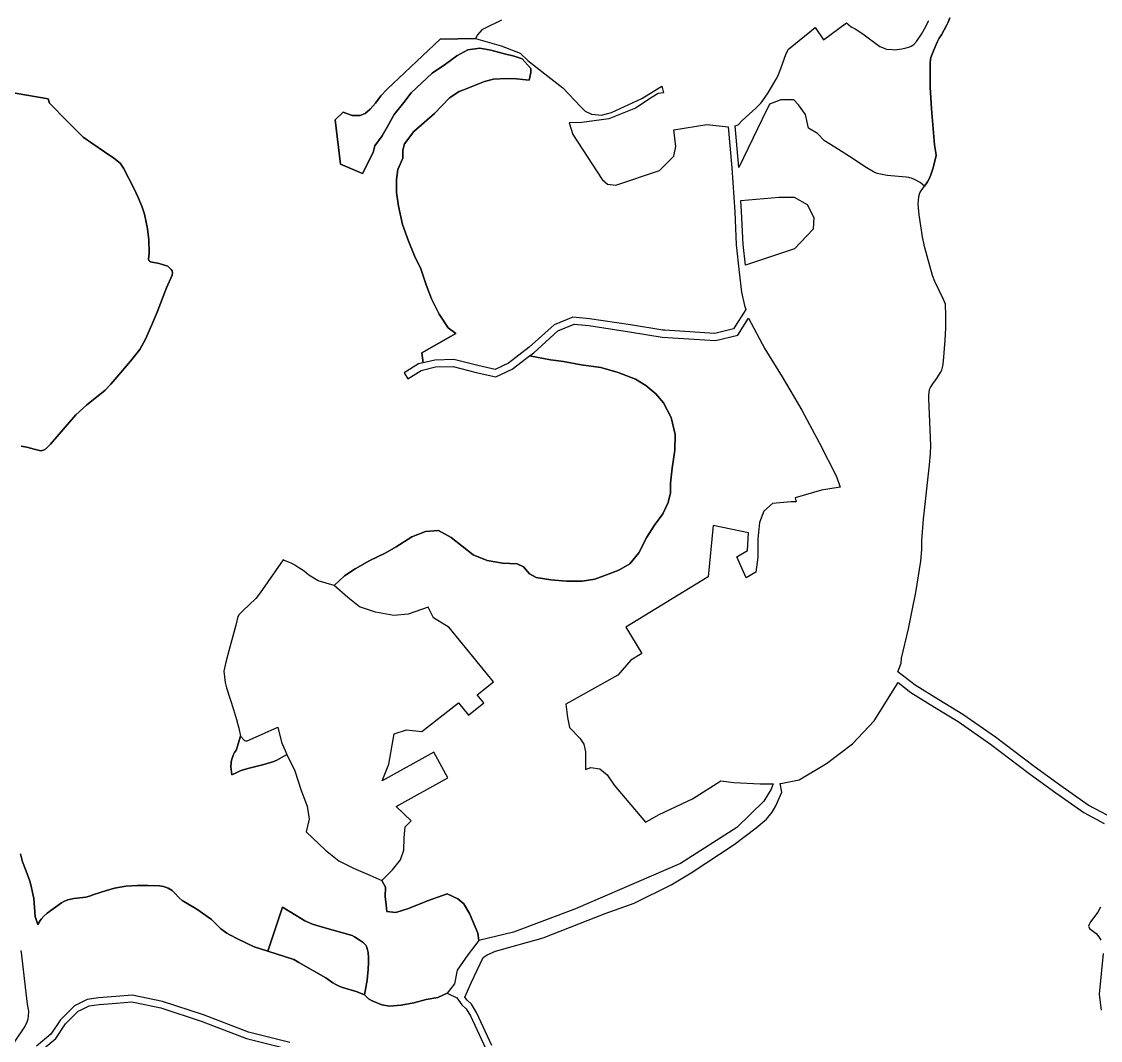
# Model space of a CAD drawing. Header units: millimetres. Extents: x 35444746 to 35449000, y 3482000 to 3488437.
# Drawn here: x 35446698.1 to 35446961.2, y 3487202.4 to 3487450.9 of the extents above; entities that cross this region are included whole.
import ezdxf

# ---------------------------------------------------------------- set-up
doc = ezdxf.new("R2010")
doc.units = ezdxf.units.MM
doc.layers.add('0203.02旱地整理', color=9, linetype='Continuous', true_color=0x808080)
doc.layers.add('0204.02水田整理', color=9, linetype='Continuous', true_color=0x808080)

msp = doc.modelspace()

# ---------------------------------------------------------------- linework, layer by layer
at = {"layer": '0203.02旱地整理', "color": 41}
for points in [[(35446924.464, 3487451.762), (35446924.095, 3487450.69), (35446923.689, 3487449.885), (35446922.458, 3487447.664), (35446921.908, 3487446.78), (35446921.415, 3487445.828), (35446920.5, 3487443.691), (35446919.901, 3487442.09), (35446919.79, 3487441.672), (35446919.687, 3487440.745), (35446919.672, 3487439.636), (35446919.744, 3487434.852), (35446920.046, 3487429.561), (35446920.74, 3487420.8), (35446921.086, 3487418.82), (35446921.144, 3487418.176), (35446921.005, 3487417.445), (35446920.328, 3487414.928), (35446919.865, 3487413.501), (35446919.433, 3487412.531), (35446919.039, 3487411.806), (35446918.345, 3487410.756), (35446917.263, 3487411.58), (35446915.885, 3487412.366), (35446915.33, 3487412.575), (35446914.505, 3487412.815), (35446913.887, 3487412.928), (35446909.234, 3487413.283), (35446906.775, 3487413.832), (35446905.844, 3487414.223), (35446904.132, 3487415.247), (35446899.996, 3487417.969), (35446896.484, 3487420.233), (35446893.905, 3487421.81), (35446892.211, 3487423.548), (35446890.053, 3487424.87), (35446889.263, 3487428.164), (35446887.554, 3487430.525), (35446886.424, 3487431.809), (35446883.275, 3487431.795), (35446880.548, 3487430.738), (35446878.712, 3487427.084), (35446873.006, 3487415.294), (35446872.124, 3487425.441), (35446872.85, 3487425.653), (35446873.824, 3487426.704), (35446877.163, 3487429.742), (35446878.17, 3487430.74), (35446878.448, 3487431.072), (35446880.002, 3487433.232), (35446881.021, 3487434.83), (35446882.176, 3487436.84), (35446882.526, 3487437.521), (35446883.255, 3487439.378), (35446884.577, 3487443.051), (35446885.153, 3487444.166), (35446891.656, 3487449.416), (35446893.705, 3487446.41), (35446899.28, 3487450.568), (35446900.439, 3487449.583), (35446901.42, 3487449.112), (35446903.259, 3487447.863), (35446907.455, 3487444.809), (35446907.701, 3487444.667), (35446908.653, 3487444.278), (35446909.034, 3487444.165), (35446910.488, 3487444.014), (35446910.992, 3487443.998), (35446912.817, 3487444.22), (35446913.85, 3487444.464), (35446914.756, 3487444.735), (35446915.068, 3487444.88), (35446915.692, 3487445.27), (35446916.378, 3487445.988), (35446917.625, 3487447.755), (35446918.359, 3487449.092), (35446919.374, 3487451.111)], [(35446924.464, 3487451.762), (35446924.095, 3487450.69), (35446923.689, 3487449.885), (35446922.458, 3487447.664), (35446921.908, 3487446.78), (35446921.415, 3487445.828), (35446920.5, 3487443.691), (35446919.901, 3487442.09), (35446919.79, 3487441.672), (35446919.687, 3487440.745), (35446919.672, 3487439.636), (35446919.744, 3487434.852), (35446920.046, 3487429.561), (35446920.74, 3487420.8), (35446921.086, 3487418.82), (35446921.144, 3487418.176), (35446921.005, 3487417.445), (35446920.328, 3487414.928), (35446919.865, 3487413.501), (35446919.433, 3487412.531), (35446919.039, 3487411.806), (35446918.345, 3487410.756), (35446917.263, 3487411.58), (35446915.885, 3487412.366), (35446915.33, 3487412.575), (35446914.505, 3487412.815), (35446913.887, 3487412.928), (35446909.234, 3487413.283), (35446906.775, 3487413.832), (35446905.844, 3487414.223), (35446904.132, 3487415.247), (35446899.996, 3487417.969), (35446896.484, 3487420.233), (35446893.905, 3487421.81), (35446892.211, 3487423.548), (35446890.053, 3487424.87), (35446889.263, 3487428.164), (35446887.554, 3487430.525), (35446886.424, 3487431.809), (35446883.275, 3487431.795), (35446880.548, 3487430.738), (35446878.712, 3487427.084), (35446873.006, 3487415.294), (35446872.124, 3487425.441), (35446872.85, 3487425.653), (35446873.824, 3487426.704), (35446877.163, 3487429.742), (35446878.17, 3487430.74), (35446878.448, 3487431.072), (35446880.002, 3487433.232), (35446881.021, 3487434.83), (35446882.176, 3487436.84), (35446882.526, 3487437.521), (35446883.255, 3487439.378), (35446884.577, 3487443.051), (35446885.153, 3487444.166), (35446891.656, 3487449.416), (35446893.705, 3487446.41), (35446899.28, 3487450.568), (35446900.439, 3487449.583), (35446901.42, 3487449.112), (35446903.259, 3487447.863), (35446907.455, 3487444.809), (35446907.701, 3487444.667), (35446908.653, 3487444.278), (35446909.034, 3487444.165), (35446910.488, 3487444.014), (35446910.992, 3487443.998), (35446912.817, 3487444.22), (35446913.85, 3487444.464), (35446914.756, 3487444.735), (35446915.068, 3487444.88), (35446915.692, 3487445.27), (35446916.378, 3487445.988), (35446917.625, 3487447.755), (35446918.359, 3487449.092), (35446919.374, 3487451.111)], [(35446694.13, 3487433.777), (35446704.531, 3487432.007), (35446704.897, 3487430.927), (35446709.212, 3487426.56), (35446713.118, 3487422.711), (35446715.432, 3487421.035), (35446718.324, 3487419.13), (35446720.558, 3487417.556), (35446722.136, 3487416.313), (35446722.974, 3487415.132), (35446725.448, 3487410.2), (35446726.545, 3487407.92), (35446727.395, 3487405.81), (35446728.031, 3487403.887), (35446728.482, 3487401.951), (35446728.791, 3487400.3), (35446729.14, 3487397.658), (35446729.195, 3487394.352), (35446729.052, 3487392.895), (35446729.086, 3487392.622), (35446729.292, 3487392.432), (35446729.56, 3487392.3), (35446731.627, 3487391.828), (35446733.727, 3487391.171), (35446734.111, 3487390.895), (35446734.579, 3487390.368), (35446734.775, 3487390.054), (35446734.855, 3487389.658), (35446734.775, 3487388.991), (35446733.428, 3487385.934), (35446731.114, 3487379.952), (35446729.735, 3487376.701), (35446728.331, 3487373.389), (35446726.91, 3487370.889), (35446724.663, 3487368.056), (35446721.347, 3487364.115), (35446719.821, 3487362.406), (35446718.433, 3487360.966), (35446713.938, 3487357.287), (35446711.339, 3487354.971), (35446705.15, 3487347.804), (35446703.998, 3487346.621), (35446703.435, 3487346.334), (35446702.771, 3487346.197), (35446701.18, 3487346.605), (35446699.365, 3487347.07), (35446697.952, 3487347.32)], [(35446694.13, 3487433.777), (35446704.531, 3487432.007), (35446704.897, 3487430.927), (35446709.212, 3487426.56), (35446713.118, 3487422.711), (35446715.432, 3487421.035), (35446718.324, 3487419.13), (35446720.558, 3487417.556), (35446722.136, 3487416.313), (35446722.974, 3487415.132), (35446725.448, 3487410.2), (35446726.545, 3487407.92), (35446727.395, 3487405.81), (35446728.031, 3487403.887), (35446728.482, 3487401.951), (35446728.791, 3487400.3), (35446729.14, 3487397.658), (35446729.195, 3487394.352), (35446729.052, 3487392.895), (35446729.086, 3487392.622), (35446729.292, 3487392.432), (35446729.56, 3487392.3), (35446731.627, 3487391.828), (35446733.727, 3487391.171), (35446734.111, 3487390.895), (35446734.579, 3487390.368), (35446734.775, 3487390.054), (35446734.855, 3487389.658), (35446734.775, 3487388.991), (35446733.428, 3487385.934), (35446731.114, 3487379.952), (35446729.735, 3487376.701), (35446728.331, 3487373.389), (35446726.91, 3487370.889), (35446724.663, 3487368.056), (35446721.347, 3487364.115), (35446719.821, 3487362.406), (35446718.433, 3487360.966), (35446713.938, 3487357.287), (35446711.339, 3487354.971), (35446705.15, 3487347.804), (35446703.998, 3487346.621), (35446703.435, 3487346.334), (35446702.771, 3487346.197), (35446701.18, 3487346.605), (35446699.365, 3487347.07), (35446697.952, 3487347.32)]]:
    msp.add_lwpolyline(points, dxfattribs=at)
for points in [[(35446808.828, 3487446.739), (35446815.048, 3487444.985), (35446819.711, 3487443.158), (35446821.586, 3487441.346), (35446824.281, 3487439.283), (35446830.076, 3487434.663), (35446834.397, 3487430.133), (35446835.539, 3487428.979), (35446837.093, 3487428.316), (35446839.55, 3487428.057), (35446842.013, 3487428.7), (35446849.407, 3487432.105), (35446854.258, 3487435.113), (35446854.623, 3487433.479), (35446853.395, 3487433.322), (35446851.918, 3487432.429), (35446847.812, 3487429.749), (35446841.334, 3487427.164), (35446834.701, 3487426.216), (35446831.676, 3487426.15), (35446832.556, 3487423.304), (35446839.689, 3487412.319), (35446840.991, 3487411.169), (35446843.032, 3487410.995), (35446853.672, 3487414.535), (35446857.203, 3487418.03), (35446857.705, 3487420.397), (35446857.166, 3487424.499), (35446865.265, 3487425.794), (35446870.439, 3487425.202), (35446871.31, 3487415.18), (35446872.021, 3487404.485), (35446872.381, 3487396.376), (35446873.123, 3487389.734), (35446873.71, 3487384.898), (35446874.426, 3487381.654), (35446874.736, 3487380.66), (35446871.729, 3487375.885), (35446867.158, 3487374.767), (35446854.965, 3487375.571), (35446854.503, 3487375.602), (35446846.605, 3487376.864), (35446836.626, 3487378.394), (35446832.569, 3487378.788), (35446827.972, 3487376.875), (35446821.913, 3487371.416), (35446816.841, 3487367.517), (35446813.568, 3487366.019), (35446809.33, 3487366.946), (35446803.523, 3487368.412), (35446798.853, 3487368.315), (35446796.062, 3487367.633), (35446795.726, 3487370.044), (35446804.027, 3487374.82), (35446802.092, 3487376.2), (35446799.902, 3487379.481), (35446798.042, 3487383.25), (35446796.752, 3487386.689), (35446795.464, 3487390.537), (35446793.928, 3487393.732), (35446792.394, 3487397.581), (35446791.024, 3487401.347), (35446789.985, 3487405.848), (35446789.512, 3487409.201), (35446789.531, 3487412.364), (35446789.871, 3487414.815), (35446791.083, 3487417.578), (35446791.075, 3487419.538), (35446791.463, 3487421.058), (35446793.765, 3487424.012), (35446798.77, 3487428.422), (35446802.461, 3487432.264), (35446804.839, 3487433.804), (35446805.737, 3487434.161), (35446810.971, 3487436.241), (35446813.18, 3487436.802), (35446816.204, 3487436.95), (35446818.818, 3487436.936), (35446821.853, 3487436.578), (35446822.283, 3487438.424), (35446822.301, 3487439.391), (35446820.183, 3487441.778), (35446818.208, 3487442.459), (35446815.835, 3487442.962), (35446812.563, 3487443.88), (35446809.863, 3487444.385), (35446806.912, 3487443.991), (35446804.283, 3487442.53), (35446801.488, 3487440.496), (35446798.195, 3487438.318), (35446793.093, 3487433.513), (35446791.28, 3487431.148), (35446788.972, 3487428.211), (35446787.319, 3487425.272), (35446785.997, 3487422.986), (35446784.264, 3487420.56), (35446783.846, 3487418.925), (35446781.201, 3487413.815), (35446775.872, 3487416.087), (35446774.591, 3487426.907), (35446776.529, 3487428.769), (35446778.693, 3487427.986), (35446780.637, 3487427.95), (35446781.849, 3487428.435), (35446783.141, 3487429.484), (35446784.434, 3487430.938), (35446785.726, 3487432.714), (35446787.26, 3487434.409), (35446800.207, 3487446.532)], [(35446808.828, 3487446.739), (35446815.048, 3487444.985), (35446819.711, 3487443.158), (35446821.586, 3487441.346), (35446824.281, 3487439.283), (35446830.076, 3487434.663), (35446834.397, 3487430.133), (35446835.539, 3487428.979), (35446837.093, 3487428.316), (35446839.55, 3487428.057), (35446842.013, 3487428.7), (35446849.407, 3487432.105), (35446854.258, 3487435.113), (35446854.623, 3487433.479), (35446853.395, 3487433.322), (35446851.918, 3487432.429), (35446847.812, 3487429.749), (35446841.334, 3487427.164), (35446834.701, 3487426.216), (35446831.676, 3487426.15), (35446832.556, 3487423.304), (35446839.689, 3487412.319), (35446840.991, 3487411.169), (35446843.032, 3487410.995), (35446853.672, 3487414.535), (35446857.203, 3487418.03), (35446857.705, 3487420.397), (35446857.166, 3487424.499), (35446865.265, 3487425.794), (35446870.439, 3487425.202), (35446871.31, 3487415.18), (35446872.021, 3487404.485), (35446872.381, 3487396.376), (35446873.123, 3487389.734), (35446873.71, 3487384.898), (35446874.426, 3487381.654), (35446874.736, 3487380.66), (35446871.729, 3487375.885), (35446867.158, 3487374.767), (35446854.965, 3487375.571), (35446854.503, 3487375.602), (35446846.605, 3487376.864), (35446836.626, 3487378.394), (35446832.569, 3487378.788), (35446827.972, 3487376.875), (35446821.913, 3487371.416), (35446816.841, 3487367.517), (35446813.568, 3487366.019), (35446809.33, 3487366.946), (35446803.523, 3487368.412), (35446798.853, 3487368.315), (35446796.062, 3487367.633), (35446795.726, 3487370.044), (35446804.027, 3487374.82), (35446802.092, 3487376.2), (35446799.902, 3487379.481), (35446798.042, 3487383.25), (35446796.752, 3487386.689), (35446795.464, 3487390.537), (35446793.928, 3487393.732), (35446792.394, 3487397.581), (35446791.024, 3487401.347), (35446789.985, 3487405.848), (35446789.512, 3487409.201), (35446789.531, 3487412.364), (35446789.871, 3487414.815), (35446791.083, 3487417.578), (35446791.075, 3487419.538), (35446791.463, 3487421.058), (35446793.765, 3487424.012), (35446798.77, 3487428.422), (35446802.461, 3487432.264), (35446804.839, 3487433.804), (35446805.737, 3487434.161), (35446810.971, 3487436.241), (35446813.18, 3487436.802), (35446816.204, 3487436.95), (35446818.818, 3487436.936), (35446821.853, 3487436.578), (35446822.283, 3487438.424), (35446822.301, 3487439.391), (35446820.183, 3487441.778), (35446818.208, 3487442.459), (35446815.835, 3487442.962), (35446812.563, 3487443.88), (35446809.863, 3487444.385), (35446806.912, 3487443.991), (35446804.283, 3487442.53), (35446801.488, 3487440.496), (35446798.195, 3487438.318), (35446793.093, 3487433.513), (35446791.28, 3487431.148), (35446788.972, 3487428.211), (35446787.319, 3487425.272), (35446785.997, 3487422.986), (35446784.264, 3487420.56), (35446783.846, 3487418.925), (35446781.201, 3487413.815), (35446775.872, 3487416.087), (35446774.591, 3487426.907), (35446776.529, 3487428.769), (35446778.693, 3487427.986), (35446780.637, 3487427.95), (35446781.849, 3487428.435), (35446783.141, 3487429.484), (35446784.434, 3487430.938), (35446785.726, 3487432.714), (35446787.26, 3487434.409), (35446800.207, 3487446.532)], [(35446873.542, 3487407.224), (35446882.867, 3487408.064), (35446886.513, 3487408.045), (35446889.72, 3487406.258), (35446891.352, 3487403.093), (35446891.148, 3487400.266), (35446886.576, 3487395.407), (35446874.638, 3487391.478), (35446874.077, 3487396.505), (35446873.718, 3487404.581)], [(35446873.542, 3487407.224), (35446882.867, 3487408.064), (35446886.513, 3487408.045), (35446889.72, 3487406.258), (35446891.352, 3487403.093), (35446891.148, 3487400.266), (35446886.576, 3487395.407), (35446874.638, 3487391.478), (35446874.077, 3487396.505), (35446873.718, 3487404.581)], [(35446821.959, 3487369.308), (35446822.994, 3487370.104), (35446828.891, 3487375.417), (35446832.828, 3487377.055), (35446836.422, 3487376.706), (35446846.385, 3487375.178), (35446854.316, 3487373.911), (35446867.307, 3487373.054), (35446872.8, 3487374.397), (35446875.407, 3487378.538), (35446879.377, 3487371.046), (35446883.577, 3487364.188), (35446888.409, 3487356.087), (35446892.746, 3487348.002), (35446896.816, 3487339.891), (35446897.739, 3487337.32), (35446893.204, 3487336.55), (35446886.746, 3487334.737), (35446887, 3487333.755), (35446885.835, 3487333.716), (35446881.262, 3487333.331), (35446879.131, 3487331.465), (35446878.055, 3487328.695), (35446877.708, 3487324.616), (35446877.654, 3487320.262), (35446877.157, 3487316.596), (35446874.794, 3487315.166), (35446872.576, 3487320.344), (35446875.145, 3487321.83), (35446875.415, 3487326.153), (35446866.762, 3487327.976), (35446865.553, 3487315.428), (35446845.453, 3487303.182), (35446849.36, 3487296.723), (35446846.677, 3487295.098), (35446843.535, 3487291.422), (35446830.864, 3487284.42), (35446831.256, 3487281.15), (35446831.733, 3487278.696), (35446834.288, 3487276.096), (35446835.262, 3487274.619), (35446835.615, 3487272.762), (35446835.63, 3487268.44), (35446836.923, 3487268.922), (35446839.131, 3487268.583), (35446840.924, 3487267.183), (35446842.629, 3487264.638), (35446850.298, 3487255.591), (35446851.143, 3487256.096), (35446853.566, 3487257.446), (35446861.758, 3487261.272), (35446868.675, 3487265.679), (35446871.818, 3487265.295), (35446878.222, 3487264.929), (35446881.416, 3487264.976), (35446880.92, 3487263.628), (35446879.131, 3487260.702), (35446872.571, 3487254.291), (35446858.822, 3487245.51), (35446833.163, 3487234.498), (35446818.033, 3487228.799), (35446809.59, 3487226.784), (35446809.351, 3487228.517), (35446807.388, 3487233.145), (35446805.993, 3487235.707), (35446804.502, 3487236.867), (35446801.856, 3487238.166), (35446797.131, 3487236.403), (35446792.439, 3487234.538), (35446789.395, 3487233.568), (35446787.178, 3487233.825), (35446787.016, 3487235.426), (35446786.786, 3487237.442), (35446786.878, 3487239.74), (35446785.982, 3487241.384), (35446788.53, 3487243.985), (35446790.511, 3487246.435), (35446791.339, 3487248.803), (35446791.433, 3487251.748), (35446791.61, 3487254.451), (35446793.093, 3487255.918), (35446789.479, 3487259.401), (35446802.083, 3487266.384), (35446798.605, 3487272.662), (35446786.001, 3487265.679), (35446787.626, 3487269.773), (35446788.988, 3487277.182), (35446791.999, 3487278.103), (35446795.727, 3487277.685), (35446804.644, 3487284.67), (35446807.097, 3487281.661), (35446810.838, 3487284.71), (35446809.24, 3487286.671), (35446813.161, 3487289.866), (35446802.372, 3487303.106), (35446798.524, 3487305.454), (35446797.276, 3487308.02), (35446792.356, 3487306.326), (35446788.916, 3487306.016), (35446784.421, 3487306.822), (35446780.496, 3487308.143), (35446777.668, 3487310.425), (35446774.329, 3487313.345), (35446776.843, 3487315.649), (35446779.477, 3487317.413), (35446783.013, 3487319.444), (35446786.794, 3487321.229), (35446789.426, 3487322.773), (35446793.295, 3487325.16), (35446796.588, 3487326.485), (35446799.789, 3487326.715), (35446802.898, 3487325.058), (35446805.512, 3487322.912), (35446808.2, 3487320.819), (35446811.628, 3487319.462), (35446815.396, 3487318.787), (35446819.003, 3487318.604), (35446820.531, 3487317.886), (35446821.984, 3487316.132), (35446823.618, 3487315.304), (35446827.137, 3487314.713), (35446830.985, 3487314.365), (35446834.835, 3487314.346), (35446837.869, 3487314.904), (35446840.741, 3487315.954), (35446843.777, 3487317.085), (35446846.406, 3487318.628), (35446848.632, 3487321.319), (35446850.617, 3487325.077), (35446852.434, 3487328.017), (35446854.496, 3487330.791), (35446855.821, 3487333.569), (35446856.382, 3487335.909), (35446856.403, 3487338.265), (35446856.749, 3487341.944), (35446857.401, 3487346.322), (35446857.477, 3487350.128), (35446856.492, 3487354.264), (35446854.631, 3487357.869), (35446852.763, 3487360.085), (35446850.321, 3487362.141), (35446847.795, 3487363.625), (35446843.636, 3487365.281), (35446839.354, 3487366.525), (35446834.538, 3487367.122), (35446830.295, 3487367.96), (35446827.127, 3487368.346)], [(35446821.959, 3487369.308), (35446822.994, 3487370.104), (35446828.891, 3487375.417), (35446832.828, 3487377.055), (35446836.422, 3487376.706), (35446846.385, 3487375.178), (35446854.316, 3487373.911), (35446867.307, 3487373.054), (35446872.8, 3487374.397), (35446875.407, 3487378.538), (35446879.377, 3487371.046), (35446883.577, 3487364.188), (35446888.409, 3487356.087), (35446892.746, 3487348.002), (35446896.816, 3487339.891), (35446897.739, 3487337.32), (35446893.204, 3487336.55), (35446886.746, 3487334.737), (35446887, 3487333.755), (35446885.835, 3487333.716), (35446881.262, 3487333.331), (35446879.131, 3487331.465), (35446878.055, 3487328.695), (35446877.708, 3487324.616), (35446877.654, 3487320.262), (35446877.157, 3487316.596), (35446874.794, 3487315.166), (35446872.576, 3487320.344), (35446875.145, 3487321.83), (35446875.415, 3487326.153), (35446866.762, 3487327.976), (35446865.553, 3487315.428), (35446845.453, 3487303.182), (35446849.36, 3487296.723), (35446846.677, 3487295.098), (35446843.535, 3487291.422), (35446830.864, 3487284.42), (35446831.256, 3487281.15), (35446831.733, 3487278.696), (35446834.288, 3487276.096), (35446835.262, 3487274.619), (35446835.615, 3487272.762), (35446835.63, 3487268.44), (35446836.923, 3487268.922), (35446839.131, 3487268.583), (35446840.924, 3487267.183), (35446842.629, 3487264.638), (35446850.298, 3487255.591), (35446851.143, 3487256.096), (35446853.566, 3487257.446), (35446861.758, 3487261.272), (35446868.675, 3487265.679), (35446871.818, 3487265.295), (35446878.222, 3487264.929), (35446881.416, 3487264.976), (35446880.92, 3487263.628), (35446879.131, 3487260.702), (35446872.571, 3487254.291), (35446858.822, 3487245.51), (35446833.163, 3487234.498), (35446818.033, 3487228.799), (35446809.59, 3487226.784), (35446809.351, 3487228.517), (35446807.388, 3487233.145), (35446805.993, 3487235.707), (35446804.502, 3487236.867), (35446801.856, 3487238.166), (35446797.131, 3487236.403), (35446792.439, 3487234.538), (35446789.395, 3487233.568), (35446787.178, 3487233.825), (35446787.016, 3487235.426), (35446786.786, 3487237.442), (35446786.878, 3487239.74), (35446785.982, 3487241.384), (35446788.53, 3487243.985), (35446790.511, 3487246.435), (35446791.339, 3487248.803), (35446791.433, 3487251.748), (35446791.61, 3487254.451), (35446793.093, 3487255.918), (35446789.479, 3487259.401), (35446802.083, 3487266.384), (35446798.605, 3487272.662), (35446786.001, 3487265.679), (35446787.626, 3487269.773), (35446788.988, 3487277.182), (35446791.999, 3487278.103), (35446795.727, 3487277.685), (35446804.644, 3487284.67), (35446807.097, 3487281.661), (35446810.838, 3487284.71), (35446809.24, 3487286.671), (35446813.161, 3487289.866), (35446802.372, 3487303.106), (35446798.524, 3487305.454), (35446797.276, 3487308.02), (35446792.356, 3487306.326), (35446788.916, 3487306.016), (35446784.421, 3487306.822), (35446780.496, 3487308.143), (35446777.668, 3487310.425), (35446774.329, 3487313.345), (35446776.843, 3487315.649), (35446779.477, 3487317.413), (35446783.013, 3487319.444), (35446786.794, 3487321.229), (35446789.426, 3487322.773), (35446793.295, 3487325.16), (35446796.588, 3487326.485), (35446799.789, 3487326.715), (35446802.898, 3487325.058), (35446805.512, 3487322.912), (35446808.2, 3487320.819), (35446811.628, 3487319.462), (35446815.396, 3487318.787), (35446819.003, 3487318.604), (35446820.531, 3487317.886), (35446821.984, 3487316.132), (35446823.618, 3487315.304), (35446827.137, 3487314.713), (35446830.985, 3487314.365), (35446834.835, 3487314.346), (35446837.869, 3487314.904), (35446840.741, 3487315.954), (35446843.777, 3487317.085), (35446846.406, 3487318.628), (35446848.632, 3487321.319), (35446850.617, 3487325.077), (35446852.434, 3487328.017), (35446854.496, 3487330.791), (35446855.821, 3487333.569), (35446856.382, 3487335.909), (35446856.403, 3487338.265), (35446856.749, 3487341.944), (35446857.401, 3487346.322), (35446857.477, 3487350.128), (35446856.492, 3487354.264), (35446854.631, 3487357.869), (35446852.763, 3487360.085), (35446850.321, 3487362.141), (35446847.795, 3487363.625), (35446843.636, 3487365.281), (35446839.354, 3487366.525), (35446834.538, 3487367.122), (35446830.295, 3487367.96), (35446827.127, 3487368.346)], [(35446751.506, 3487276.552), (35446752.435, 3487275.547), (35446752.73, 3487275.471), (35446753.093, 3487275.477), (35446754.431, 3487275.993), (35446757.473, 3487277.408), (35446760.56, 3487278.786), (35446761.444, 3487275.087), (35446762.766, 3487272.07), (35446760.486, 3487270.811), (35446759.591, 3487270.418), (35446757.197, 3487269.635), (35446753.245, 3487268.677), (35446751.9, 3487268.303), (35446751.426, 3487268.125), (35446750.559, 3487267.706), (35446749.385, 3487267.134), (35446749.155, 3487269.08), (35446749.164, 3487270.167), (35446749.244, 3487270.709), (35446749.776, 3487272.107), (35446750.04, 3487272.594), (35446750.51, 3487273.276), (35446750.684, 3487273.91)], [(35446751.506, 3487276.552), (35446752.435, 3487275.547), (35446752.73, 3487275.471), (35446753.093, 3487275.477), (35446754.431, 3487275.993), (35446757.473, 3487277.408), (35446760.56, 3487278.786), (35446761.444, 3487275.087), (35446762.766, 3487272.07), (35446760.486, 3487270.811), (35446759.591, 3487270.418), (35446757.197, 3487269.635), (35446753.245, 3487268.677), (35446751.9, 3487268.303), (35446751.426, 3487268.125), (35446750.559, 3487267.706), (35446749.385, 3487267.134), (35446749.155, 3487269.08), (35446749.164, 3487270.167), (35446749.244, 3487270.709), (35446749.776, 3487272.107), (35446750.04, 3487272.594), (35446750.51, 3487273.276), (35446750.684, 3487273.91)], [(35446758.173, 3487224.135), (35446761.707, 3487234.907), (35446765.024, 3487232.827), (35446767.198, 3487231.578), (35446769.025, 3487230.715), (35446772.087, 3487229.813), (35446778.677, 3487227.981), (35446779.305, 3487227.665), (35446780.395, 3487226.915), (35446781.392, 3487226.229), (35446782.02, 3487225.599), (35446782.192, 3487225.306), (35446782.399, 3487224.801), (35446782.579, 3487223.799), (35446782.681, 3487222.534), (35446782.705, 3487221.384), (35446782.638, 3487219.642), (35446782.398, 3487217.104), (35446781.705, 3487213.524), (35446779.974, 3487214.21), (35446776.123, 3487215.356), (35446775.345, 3487215.679), (35446774.72, 3487216.034), (35446774.007, 3487216.439), (35446772.278, 3487217.663), (35446765.746, 3487221.396), (35446764.482, 3487222.079)], [(35446758.173, 3487224.135), (35446761.707, 3487234.907), (35446765.024, 3487232.827), (35446767.198, 3487231.578), (35446769.025, 3487230.715), (35446772.087, 3487229.813), (35446778.677, 3487227.981), (35446779.305, 3487227.665), (35446780.395, 3487226.915), (35446781.392, 3487226.229), (35446782.02, 3487225.599), (35446782.192, 3487225.306), (35446782.399, 3487224.801), (35446782.579, 3487223.799), (35446782.681, 3487222.534), (35446782.705, 3487221.384), (35446782.638, 3487219.642), (35446782.398, 3487217.104), (35446781.705, 3487213.524), (35446779.974, 3487214.21), (35446776.123, 3487215.356), (35446775.345, 3487215.679), (35446774.72, 3487216.034), (35446774.007, 3487216.439), (35446772.278, 3487217.663), (35446765.746, 3487221.396), (35446764.482, 3487222.079)]]:
    msp.add_lwpolyline(points, close=True, dxfattribs=at)
at = {"layer": '0204.02水田整理', "color": 51}
for points in [[(35446815.162, 3487451.214), (35446811.136, 3487449.268), (35446810.314, 3487448.862), (35446809.324, 3487447.638), (35446808.828, 3487446.739), (35446800.207, 3487446.532), (35446787.26, 3487434.409), (35446785.726, 3487432.714), (35446784.434, 3487430.938), (35446783.141, 3487429.484), (35446781.849, 3487428.435), (35446780.637, 3487427.95), (35446778.693, 3487427.986), (35446776.529, 3487428.769), (35446774.591, 3487426.907), (35446775.872, 3487416.087), (35446781.201, 3487413.815), (35446783.846, 3487418.925), (35446784.264, 3487420.56), (35446785.997, 3487422.986), (35446787.319, 3487425.272), (35446788.972, 3487428.211), (35446791.28, 3487431.148), (35446793.093, 3487433.513), (35446798.195, 3487438.318), (35446801.488, 3487440.496), (35446804.283, 3487442.53), (35446806.912, 3487443.991), (35446809.863, 3487444.385), (35446812.563, 3487443.88), (35446815.835, 3487442.962), (35446818.208, 3487442.459), (35446820.183, 3487441.778), (35446822.301, 3487439.391), (35446822.283, 3487438.424), (35446821.853, 3487436.578), (35446818.818, 3487436.936), (35446816.204, 3487436.95), (35446813.18, 3487436.802), (35446810.971, 3487436.241), (35446805.737, 3487434.161), (35446804.839, 3487433.804), (35446802.461, 3487432.264), (35446798.77, 3487428.422), (35446793.765, 3487424.012), (35446791.463, 3487421.058), (35446791.075, 3487419.538), (35446791.083, 3487417.578), (35446789.871, 3487414.815), (35446789.531, 3487412.364), (35446789.512, 3487409.201), (35446789.985, 3487405.848), (35446791.024, 3487401.347), (35446792.394, 3487397.581), (35446793.928, 3487393.732), (35446795.464, 3487390.537), (35446796.752, 3487386.689), (35446798.042, 3487383.25), (35446799.902, 3487379.481), (35446802.092, 3487376.2), (35446804.027, 3487374.82), (35446795.726, 3487370.044), (35446796.062, 3487367.633), (35446794.919, 3487367.354), (35446791.389, 3487365.16), (35446792.286, 3487363.717), (35446795.585, 3487365.767), (35446799.075, 3487366.62), (35446803.328, 3487366.708), (35446808.926, 3487365.295), (35446813.759, 3487364.238), (35446817.725, 3487366.053), (35446820.153, 3487367.92), (35446821.959, 3487369.308), (35446827.127, 3487368.346), (35446830.295, 3487367.96), (35446834.538, 3487367.122), (35446839.354, 3487366.525), (35446843.636, 3487365.281), (35446847.795, 3487363.625), (35446850.321, 3487362.141), (35446852.763, 3487360.085), (35446854.631, 3487357.869), (35446856.492, 3487354.264), (35446857.477, 3487350.128), (35446857.401, 3487346.322), (35446856.749, 3487341.944), (35446856.403, 3487338.265), (35446856.382, 3487335.909), (35446855.821, 3487333.569), (35446854.496, 3487330.791), (35446852.434, 3487328.017), (35446850.617, 3487325.077), (35446848.632, 3487321.319), (35446846.406, 3487318.628), (35446843.777, 3487317.085), (35446840.741, 3487315.954), (35446837.869, 3487314.904), (35446834.835, 3487314.346), (35446830.985, 3487314.365), (35446827.137, 3487314.713), (35446823.618, 3487315.304), (35446821.984, 3487316.132), (35446820.531, 3487317.886), (35446819.003, 3487318.604), (35446815.396, 3487318.787), (35446811.628, 3487319.462), (35446808.2, 3487320.819), (35446805.512, 3487322.912), (35446802.898, 3487325.058), (35446799.789, 3487326.715), (35446796.588, 3487326.485), (35446793.295, 3487325.16), (35446789.426, 3487322.773), (35446786.794, 3487321.229), (35446783.013, 3487319.444), (35446779.477, 3487317.413), (35446776.843, 3487315.649), (35446774.329, 3487313.345), (35446770.42, 3487314.467), (35446768.163, 3487315.814), (35446766.989, 3487316.838), (35446765.709, 3487317.629), (35446764.752, 3487318.317), (35446763.96, 3487318.652), (35446763.27, 3487319.026), (35446762.361, 3487319.317), (35446761.854, 3487319.615), (35446756.314, 3487311.521), (35446755.177, 3487310.131), (35446752.006, 3487307.142), (35446751.082, 3487306.197), (35446750.831, 3487305.75), (35446750.322, 3487303.614), (35446748.599, 3487297.365), (35446747.9, 3487294.665), (35446747.387, 3487292.438), (35446747.722, 3487289.672), (35446748.091, 3487288.335), (35446749.774, 3487283.058), (35446750.483, 3487280.659), (35446751.055, 3487278.503), (35446751.506, 3487276.552), (35446750.684, 3487273.91), (35446750.51, 3487273.276), (35446750.04, 3487272.594), (35446749.776, 3487272.107), (35446749.244, 3487270.709), (35446749.164, 3487270.167), (35446749.155, 3487269.08), (35446749.385, 3487267.134), (35446750.559, 3487267.706), (35446751.426, 3487268.125), (35446751.9, 3487268.303), (35446753.245, 3487268.677), (35446757.197, 3487269.635), (35446759.591, 3487270.418), (35446760.486, 3487270.811), (35446762.766, 3487272.07), (35446764.692, 3487268.092), (35446766.309, 3487263.322), (35446767.768, 3487259.538), (35446768.244, 3487256.334), (35446767.489, 3487253.219), (35446772.228, 3487248.761), (35446775.498, 3487246.199), (35446779.019, 3487244.375), (35446783.033, 3487242.713), (35446785.982, 3487241.384), (35446786.878, 3487239.74), (35446786.786, 3487237.442), (35446787.016, 3487235.426), (35446787.178, 3487233.825), (35446789.395, 3487233.568), (35446792.439, 3487234.538), (35446797.131, 3487236.403), (35446801.856, 3487238.166), (35446804.502, 3487236.867), (35446805.993, 3487235.707), (35446807.388, 3487233.145), (35446809.351, 3487228.517), (35446809.59, 3487226.784), (35446806.918, 3487223.27), (35446804.304, 3487219.539), (35446803.667, 3487216.185), (35446801.924, 3487213.885), (35446799.61, 3487212.825), (35446796.803, 3487212.344), (35446793.748, 3487211.535), (35446790.694, 3487210.974), (35446787.807, 3487210.741), (35446785.912, 3487211.081), (35446783.572, 3487212.006), (35446782.696, 3487212.552), (35446781.705, 3487213.524), (35446782.398, 3487217.104), (35446782.638, 3487219.642), (35446782.705, 3487221.384), (35446782.681, 3487222.534), (35446782.579, 3487223.799), (35446782.399, 3487224.801), (35446782.192, 3487225.306), (35446782.02, 3487225.599), (35446781.392, 3487226.229), (35446780.395, 3487226.915), (35446779.305, 3487227.665), (35446778.677, 3487227.981), (35446772.087, 3487229.813), (35446769.025, 3487230.715), (35446767.198, 3487231.578), (35446765.024, 3487232.827), (35446761.707, 3487234.907), (35446758.173, 3487224.135), (35446754.837, 3487225.223), (35446750.869, 3487227.034), (35446748.695, 3487228.178), (35446748.126, 3487228.526), (35446746.712, 3487229.607), (35446744.405, 3487231.848), (35446740.789, 3487234.426), (35446737.274, 3487236.508), (35446736.506, 3487237.185), (35446735.28, 3487238.481), (35446734.801, 3487238.902), (35446733.824, 3487239.479), (35446733.154, 3487239.774), (35446732.701, 3487239.908), (35446731.723, 3487240.072), (35446728.926, 3487240.187), (35446726.29, 3487240.169), (35446723.477, 3487239.987), (35446720.775, 3487239.469), (35446718.82, 3487238.971), (35446715.672, 3487237.954), (35446714.611, 3487237.564), (35446713.752, 3487237.327), (35446710.803, 3487236.952), (35446709.388, 3487236.648), (35446708.372, 3487236.23), (35446707.851, 3487235.933), (35446704.304, 3487233.414), (35446703.496, 3487232.659), (35446702.84, 3487231.938), (35446702.572, 3487231.582), (35446702.002, 3487230.649), (35446701.384, 3487232.59), (35446701.06, 3487236.954), (35446700.368, 3487240.342), (35446700.129, 3487241.201), (35446699.164, 3487243.662), (35446698.29, 3487245.89), (35446697.794, 3487247.913)], [(35446963.061, 3487257.225), (35446958.248, 3487259.735), (35446951.604, 3487264.436), (35446945.095, 3487269.169), (35446935.649, 3487276.333), (35446927.67, 3487281.88), (35446921.857, 3487285.401), (35446916.045, 3487289.024), (35446911.8, 3487292.234), (35446912.652, 3487294.35), (35446912.69, 3487295.57), (35446914.42, 3487302.757), (35446915.246, 3487306.813), (35446916.18, 3487311.585), (35446917.4, 3487319.238), (35446917.631, 3487322.078), (35446917.705, 3487324.294), (35446918.106, 3487329.519), (35446919.548, 3487342.763), (35446919.764, 3487345.544), (35446919.845, 3487347.5), (35446919.346, 3487358.973), (35446919.399, 3487359.626), (35446919.562, 3487361.109), (35446919.808, 3487361.634), (35446920.354, 3487362.513), (35446921.429, 3487363.946), (35446922.255, 3487365.255), (35446922.512, 3487365.834), (35446922.788, 3487366.793), (35446922.988, 3487368.03), (35446923.358, 3487373.141), (35446923.51, 3487376.179), (35446923.531, 3487379.766), (35446923.484, 3487381.394), (35446923.404, 3487381.93), (35446922.939, 3487383.103), (35446920.836, 3487387.468), (35446920.301, 3487388.938), (35446918.332, 3487396.016), (35446917.823, 3487398.34), (35446917.034, 3487403.763), (35446916.826, 3487405.442), (35446916.791, 3487406.487), (35446916.82, 3487407.147), (35446916.937, 3487408.2), (35446917.217, 3487409.091), (35446917.493, 3487409.617), (35446918.345, 3487410.756), (35446919.039, 3487411.806), (35446919.433, 3487412.531), (35446919.865, 3487413.501), (35446920.328, 3487414.928), (35446921.005, 3487417.445), (35446921.144, 3487418.176), (35446921.086, 3487418.82), (35446920.74, 3487420.8), (35446920.046, 3487429.561), (35446919.744, 3487434.852), (35446919.672, 3487439.636), (35446919.687, 3487440.745), (35446919.79, 3487441.672), (35446919.901, 3487442.09), (35446920.5, 3487443.691), (35446921.415, 3487445.828), (35446921.908, 3487446.78), (35446922.458, 3487447.664), (35446923.689, 3487449.885), (35446924.095, 3487450.69), (35446924.464, 3487451.762)], [(35446697.952, 3487347.32), (35446699.365, 3487347.07), (35446701.18, 3487346.605), (35446702.771, 3487346.197), (35446703.435, 3487346.334), (35446703.998, 3487346.621), (35446705.15, 3487347.804), (35446711.339, 3487354.971), (35446713.938, 3487357.287), (35446718.433, 3487360.966), (35446719.821, 3487362.406), (35446721.347, 3487364.115), (35446724.663, 3487368.056), (35446726.91, 3487370.889), (35446728.331, 3487373.389), (35446729.735, 3487376.701), (35446731.114, 3487379.952), (35446733.428, 3487385.934), (35446734.775, 3487388.991), (35446734.855, 3487389.658), (35446734.775, 3487390.054), (35446734.579, 3487390.368), (35446734.111, 3487390.895), (35446733.727, 3487391.171), (35446731.627, 3487391.828), (35446729.56, 3487392.3), (35446729.292, 3487392.432), (35446729.086, 3487392.622), (35446729.052, 3487392.895), (35446729.195, 3487394.352), (35446729.14, 3487397.658), (35446728.791, 3487400.3), (35446728.482, 3487401.951), (35446728.031, 3487403.887), (35446727.395, 3487405.81), (35446726.545, 3487407.92), (35446725.448, 3487410.2), (35446722.974, 3487415.132), (35446722.136, 3487416.313), (35446720.558, 3487417.556), (35446718.324, 3487419.13), (35446715.432, 3487421.035), (35446713.118, 3487422.711), (35446709.212, 3487426.56), (35446704.897, 3487430.927), (35446704.531, 3487432.007), (35446694.13, 3487433.777)], [(35446812.798, 3487201.118), (35446809.069, 3487209.145), (35446807.812, 3487211.186), (35446806.749, 3487212.193), (35446806.219, 3487212.963), (35446807.771, 3487216.391), (35446810.706, 3487222.581), (35446811.643, 3487223.21), (35446813.716, 3487224.134), (35446825.276, 3487227.378), (35446840.42, 3487233.339), (35446847.473, 3487235.872), (35446856.537, 3487240.296), (35446861.39, 3487243.274), (35446871.901, 3487250.159), (35446877.26, 3487254.235), (35446879.773, 3487256.358), (35446881.149, 3487258.052), (35446882.024, 3487259.582), (35446883.543, 3487262.944), (35446883.143, 3487265.001), (35446883.26, 3487265.003), (35446887.736, 3487265.948), (35446894.395, 3487269.884), (35446900.758, 3487274.689), (35446906.059, 3487280.333), (35446911.888, 3487289.661), (35446914.954, 3487287.23), (35446920.751, 3487283.617), (35446926.525, 3487280.119), (35446934.418, 3487274.632), (35446943.859, 3487267.472), (35446944.738, 3487266.832), (35446950.355, 3487262.748), (35446957.156, 3487257.936), (35446962.175, 3487255.319)], [(35446697.794, 3487247.913), (35446698.29, 3487245.89), (35446699.164, 3487243.662), (35446700.129, 3487241.201), (35446700.368, 3487240.342), (35446701.06, 3487236.954), (35446701.384, 3487232.59), (35446702.002, 3487230.649), (35446702.572, 3487231.582), (35446702.84, 3487231.938), (35446703.496, 3487232.659), (35446704.304, 3487233.414), (35446707.851, 3487235.933), (35446708.372, 3487236.23), (35446709.388, 3487236.648), (35446710.803, 3487236.952), (35446713.752, 3487237.327), (35446714.611, 3487237.564), (35446715.672, 3487237.954), (35446718.82, 3487238.971), (35446720.775, 3487239.469), (35446723.477, 3487239.987), (35446726.29, 3487240.169), (35446728.926, 3487240.187), (35446731.723, 3487240.072), (35446732.701, 3487239.908), (35446733.154, 3487239.774), (35446733.824, 3487239.479), (35446734.801, 3487238.902), (35446735.28, 3487238.481), (35446736.506, 3487237.185), (35446737.274, 3487236.508), (35446740.789, 3487234.426), (35446744.405, 3487231.848), (35446746.712, 3487229.607), (35446748.126, 3487228.526), (35446748.695, 3487228.178), (35446750.869, 3487227.034), (35446754.837, 3487225.223), (35446758.173, 3487224.135), (35446764.482, 3487222.079), (35446765.746, 3487221.396), (35446772.278, 3487217.663), (35446774.007, 3487216.439), (35446774.72, 3487216.034), (35446775.345, 3487215.679), (35446776.123, 3487215.356), (35446779.974, 3487214.21), (35446781.705, 3487213.524), (35446782.696, 3487212.552), (35446783.572, 3487212.006), (35446785.912, 3487211.081), (35446787.807, 3487210.741), (35446790.694, 3487210.974), (35446793.748, 3487211.535), (35446796.803, 3487212.344), (35446799.61, 3487212.825), (35446801.924, 3487213.885), (35446804.275, 3487212.79), (35446805.452, 3487211.08), (35446806.483, 3487210.104), (35446807.57, 3487208.338), (35446811.232, 3487200.455)], [(35446961.267, 3487234.878), (35446960.61, 3487233.691), (35446958.836, 3487231.304), (35446958.5, 3487230.667), (35446958.358, 3487230.202), (35446958.374, 3487230.04), (35446958.575, 3487229.665), (35446960.177, 3487228.419), (35446960.549, 3487228.034), (35446960.866, 3487227.598), (35446961.341, 3487226.789)], [(35446694.329, 3487198.922), (35446698.86, 3487205.656), (35446699.424, 3487206.919), (35446699.656, 3487207.614), (35446699.788, 3487208.279), (35446699.85, 3487209.49), (35446699.557, 3487211.192), (35446698.993, 3487215.399), (35446698.157, 3487223.174), (35446697.988, 3487224.343)], [(35446961.928, 3487223.611), (35446960.938, 3487213.691), (35446961.053, 3487212.312), (35446961.384, 3487209.766)], [(35446763.526, 3487201.844), (35446753.405, 3487204.399), (35446742.448, 3487208.591), (35446732.431, 3487211.83), (35446725.041, 3487213.386), (35446721.093, 3487213.057), (35446716.82, 3487212.763), (35446714.078, 3487212.393), (35446711.782, 3487211.207), (35446710.968, 3487210.786), (35446707.552, 3487207.421), (35446705.243, 3487203.917), (35446701.732, 3487201.009)], [(35446702.598, 3487199.649), (35446706.448, 3487202.838), (35446708.797, 3487206.404), (35446711.916, 3487209.475), (35446712.624, 3487209.841), (35446714.567, 3487210.845), (35446716.975, 3487211.17), (35446721.196, 3487211.461), (35446724.941, 3487211.773), (35446725.818, 3487211.588), (35446732.016, 3487210.283), (35446741.918, 3487207.081), (35446752.923, 3487202.871), (35446763.013, 3487200.324)]]:
    msp.add_lwpolyline(points, dxfattribs=at)

doc.saveas('drawing.dxf')
